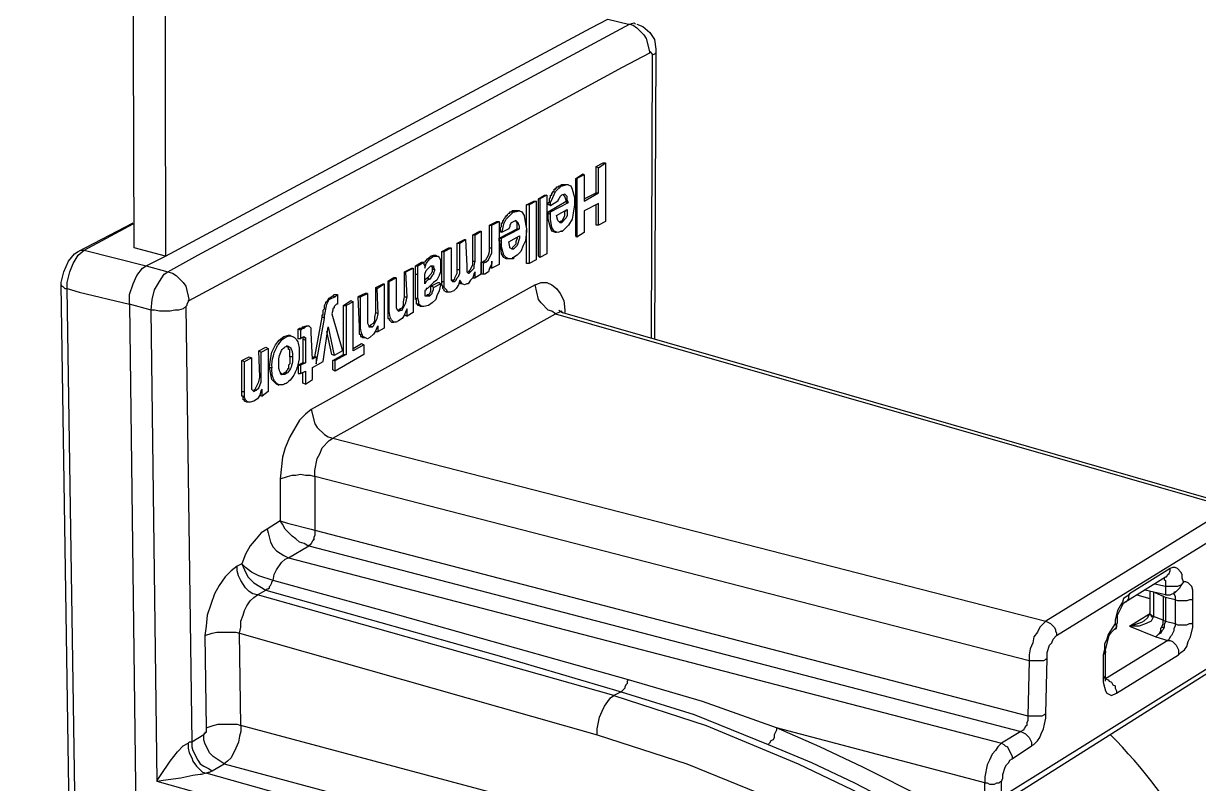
# Model space of a CAD drawing. Header units: feet. Extents: x -12372 to 90117, y -14865 to 4121.
# Drawn here: x 181.57 to 187.26, y 39.01 to 42.69 of the extents above; entities that cross this region are included whole.
import ezdxf

# ---------------------------------------------------------------- set-up
doc = ezdxf.new("R2010")
doc.units = ezdxf.units.FT
doc.header["$MEASUREMENT"] = 0
doc.layers.add('PDF_0', color=7, linetype='Continuous')

msp = doc.modelspace()

# ---------------------------------------------------------------- linework, layer by layer
at = {"layer": 'PDF_0', "lineweight": 25}
for points in [[(181.7515, 41.4242), (181.7515, 41.4184), (181.7573, 41.4184), (181.7689, 41.4068), (181.7805, 41.4068), (181.7805, 41.4358), (181.7921, 41.488), (181.8095, 41.5285), (181.8327, 41.5691), (181.8617, 41.5923), (182.1632, 41.517), (182.256, 41.5633), (182.1052, 41.6039), (182.0936, 45.0479, 0.257069), (181.9545, 45.2914), (180.1339, 46.4394)], [(182.0402, 45.4311, -0.257069), (182.2502, 45.0479), (182.256, 41.5633), (184.32, 42.6707), (184.4012, 42.7113), (184.4998, 42.6881), (184.5056, 42.6881), (184.5288, 42.6939), (184.5346, 42.6881)]]:
    msp.add_lwpolyline(points, format="xyb", dxfattribs=at)
for points in [[(181.8385, 37.5859), (181.7805, 41.4068), (181.8385, 41.3894), (182.082, 41.3314), (182.082, 41.3778), (182.0994, 41.43), (182.1168, 41.4706), (182.1458, 41.5054), (182.1632, 41.517), (182.2676, 41.488), (182.4125, 41.5691), (182.9749, 41.8706), (183.7518, 42.2823), (184.5056, 42.6881), (184.523, 42.6823), (184.5404, 42.6707), (184.5752, 42.636), (184.5868, 42.6186), (184.6041, 42.549), (184.6041, 42.5548), (184.6157, 42.5432), (184.6157, 42.5374), (184.6099, 41.1691)], [(184.5404, 42.6881), (184.5694, 42.6765), (184.6041, 42.6476), (184.6273, 42.6128), (184.6331, 42.5664), (184.6331, 42.5606), (184.6273, 41.1633)], [(182.3719, 41.3488), (183.9374, 42.1895), (184.4708, 42.4794), (184.6041, 42.549)], [(184.6331, 42.5606), (184.6331, 42.549), (184.6273, 42.5432), (184.6157, 42.5374)], [(184.2853, 41.9576), (184.2853, 41.83), (184.3548, 41.8706), (184.3548, 41.9924), (184.3896, 42.0156), (184.3896, 41.7315), (184.3548, 41.7141), (184.3432, 41.7141), (184.3432, 41.8126)], [(184.2853, 41.8416), (184.3432, 41.8706), (184.3432, 41.9982), (184.378, 42.0156), (184.3896, 42.0156)], [(184.3432, 41.9982), (184.3548, 41.9924)], [(184.3548, 41.7141), (184.3548, 41.8184), (184.2853, 41.7837), (184.2853, 41.6793), (184.2505, 41.6561), (184.2447, 41.6619), (184.2447, 41.9402), (184.2795, 41.9634), (184.2853, 41.9576), (184.2505, 41.9402)], [(184.2447, 41.9402), (184.2505, 41.9402), (184.2505, 41.6561)], [(184.0707, 41.8416), (184.0707, 41.5575), (184.0649, 41.5633), (184.0649, 41.8416), (184.0939, 41.859), (184.1055, 41.859), (184.0707, 41.8416), (184.0649, 41.8416)], [(184.1055, 41.859), (184.1055, 41.5749), (184.0707, 41.5575)], [(184.1229, 41.8069), (184.1171, 41.8126), (184.1113, 41.8126), (184.1113, 41.8242), (184.1171, 41.8242), (184.1171, 41.8416), (184.1229, 41.8474), (184.1229, 41.859), (184.1287, 41.859), (184.1287, 41.8706), (184.1345, 41.8706), (184.1345, 41.8764), (184.1403, 41.8764), (184.1403, 41.888), (184.1461, 41.888), (184.1461, 41.8938), (184.1519, 41.8938), (184.1519, 41.8996), (184.1635, 41.8996), (184.1635, 41.9054), (184.1693, 41.9054)], [(184.1519, 41.6793), (184.1461, 41.6793), (184.1287, 41.6851), (184.1229, 41.7025), (184.1113, 41.7431), (184.1113, 41.7779), (184.1983, 41.83), (184.1983, 41.8358), (184.1925, 41.8532), (184.1867, 41.859), (184.1867, 41.8648)], [(184.1751, 41.9054), (184.1693, 41.9054), (184.1751, 41.9112), (184.1983, 41.9112), (184.2099, 41.9112)], [(184.3432, 41.8706), (184.3548, 41.8706)], [(184.007, 41.7083), (184.007, 41.8126), (184.0417, 41.83), (184.0533, 41.83), (184.0185, 41.8126), (184.007, 41.8126)], [(184.0185, 41.8126), (184.0185, 41.5285), (184.007, 41.5285), (184.007, 41.6909)], [(184.0533, 41.83), (184.0533, 41.5459), (184.0185, 41.5285)], [(184.2099, 41.8242), (184.2041, 41.8242), (184.1983, 41.83)], [(183.9722, 41.7837), (183.9838, 41.7779), (183.9954, 41.7605), (184.0012, 41.7199), (184.007, 41.6967), (184.007, 41.6851), (184.0012, 41.6387), (183.9896, 41.6155), (183.978, 41.5865), (183.9606, 41.5691), (183.9432, 41.5575), (183.9432, 41.5517), (183.92, 41.5517), (183.9084, 41.5517), (183.8968, 41.5575), (183.8852, 41.5749), (183.8794, 41.6155), (183.8736, 41.6387), (183.8736, 41.6503), (183.9606, 41.6967), (183.9606, 41.7257), (183.9548, 41.7315)], [(183.8852, 41.6793), (183.8794, 41.6851), (183.8794, 41.7025), (183.8852, 41.7083), (183.8852, 41.7257), (183.891, 41.7257), (183.891, 41.7373), (183.8968, 41.7373), (183.8968, 41.7431), (183.9026, 41.7489), (183.9026, 41.7547), (183.9084, 41.7547), (183.9084, 41.7605), (183.9142, 41.7605), (183.9142, 41.7663), (183.92, 41.7721), (183.9258, 41.7721), (183.9258, 41.7779), (183.9316, 41.7779)], [(183.92, 41.5517), (183.9084, 41.5575), (183.8968, 41.5691), (183.8852, 41.6097), (183.8852, 41.6503), (183.9722, 41.6967), (183.9722, 41.7083), (183.9664, 41.7257), (183.9548, 41.7373), (183.9316, 41.7257), (183.9258, 41.7141), (183.9258, 41.7083), (183.92, 41.6967), (183.8852, 41.6793), (183.891, 41.6967), (183.8968, 41.7199), (183.9084, 41.7431), (183.9432, 41.7779), (183.949, 41.7779), (183.9722, 41.7837), (183.9664, 41.7837), (183.9374, 41.7837), (183.9316, 41.7779), (183.9432, 41.7779)], [(184.1113, 41.7779), (184.1229, 41.7779)], [(184.1113, 41.7721), (184.1229, 41.7663)], [(184.1809, 41.7315), (184.1693, 41.7315), (184.1809, 41.7373), (184.1925, 41.7605), (184.1925, 41.7837), (184.1983, 41.7837)], [(181.8095, 37.6033), (181.7515, 41.4242), (181.7515, 41.4358), (181.7631, 41.488), (181.7863, 41.5401), (181.8153, 41.5749), (181.8327, 41.5865), (182.0994, 41.7257)], [(181.8327, 41.5865), (181.8443, 41.5923), (181.8617, 41.5923), (182.0994, 41.7199)], [(183.7344, 41.488), (183.7229, 41.488), (183.7344, 41.4996), (183.746, 41.5227), (183.746, 41.6677), (183.7808, 41.6851), (183.7866, 41.6851), (183.7866, 41.4764), (183.7866, 41.5343), (183.7924, 41.5343), (183.7982, 41.5401), (183.8098, 41.5459), (183.8214, 41.5691), (183.8272, 41.5865), (183.8272, 41.7141), (183.862, 41.7315), (183.8736, 41.7315), (183.8736, 41.5227), (183.8388, 41.5054), (183.833, 41.5054), (183.833, 41.5112)], [(183.8388, 41.5054), (183.8388, 41.5401), (183.8388, 41.5285), (183.8272, 41.5054), (183.8214, 41.488), (183.804, 41.4764), (183.7982, 41.4764), (183.7982, 41.5285), (183.804, 41.5343), (183.8098, 41.5343), (183.8214, 41.5459), (183.8388, 41.5807), (183.8388, 41.7141), (183.8736, 41.7315)], [(183.8272, 41.7141), (183.8388, 41.7141)], [(183.9606, 41.6967), (183.9722, 41.6967)], [(183.6939, 41.43), (183.6823, 41.4474), (183.6765, 41.4242), (183.6649, 41.4068), (183.6533, 41.3952), (183.6359, 41.3894), (183.6243, 41.3894), (183.6185, 41.401), (183.6069, 41.4126), (183.6069, 41.5865), (183.6417, 41.6039), (183.6417, 41.4474), (183.6475, 41.4416), (183.6591, 41.4416), (183.6649, 41.4474), (183.6707, 41.459), (183.6765, 41.4648), (183.6823, 41.4822), (183.6823, 41.6271), (183.7113, 41.6445), (183.7171, 41.517), (183.7171, 41.488), (183.7229, 41.4822), (183.7287, 41.4822), (183.7518, 41.5054), (183.7518, 41.517), (183.7576, 41.5401), (183.7576, 41.6677), (183.7866, 41.6851)], [(183.6591, 41.4416), (183.6475, 41.4474), (183.6591, 41.4532), (183.6591, 41.459), (183.6707, 41.4822), (183.6707, 41.6271), (183.7055, 41.6445), (183.7113, 41.6445)], [(183.746, 41.6677), (183.7576, 41.6677)], [(183.8736, 41.6503), (183.8852, 41.6503)], [(183.8736, 41.6387), (183.8852, 41.6387)], [(183.9606, 41.6561), (183.9606, 41.6503), (183.9548, 41.6329), (183.9548, 41.6213), (183.9374, 41.6039), (183.9432, 41.5981)], [(184.1693, 41.6851), (184.1809, 41.6851)], [(183.6301, 41.3894), (183.6185, 41.3894), (183.6069, 41.3952), (183.6069, 41.401), (183.6011, 41.4068), (183.6011, 41.4184), (183.5953, 41.4242), (183.5953, 41.5865), (183.6301, 41.6039), (183.6417, 41.6039)], [(183.5953, 41.5865), (183.6069, 41.5865)], [(183.6707, 41.6271), (183.6823, 41.6271)], [(183.8272, 41.6039), (183.8388, 41.6039)], [(183.5025, 41.3198), (183.4909, 41.3198), (183.4909, 41.3256), (183.4793, 41.3256), (183.4793, 41.3314), (183.4735, 41.3314), (183.4735, 41.3546), (183.4677, 41.3546), (183.4677, 41.517), (183.4967, 41.5343), (183.5083, 41.5343)], [(183.4677, 41.517), (183.4793, 41.517)], [(183.5141, 41.5343), (183.5257, 41.5517), (183.5431, 41.5633)], [(183.5547, 41.5633), (183.5431, 41.5633), (183.5547, 41.5691), (183.5663, 41.5691), (183.5721, 41.5633)], [(183.5431, 41.517), (183.5489, 41.5112), (183.5489, 41.4996)], [(183.746, 41.5401), (183.7576, 41.5401)], [(183.7866, 41.5343), (183.7924, 41.5343), (183.7982, 41.5285)], [(183.7982, 41.5401), (183.8098, 41.5343)], [(183.9374, 41.5575), (183.9432, 41.5575)], [(183.375, 41.459), (183.3634, 41.459), (183.3344, 41.4416), (183.3344, 41.2618), (183.3402, 41.2618), (183.3402, 41.256), (183.3518, 41.2444), (183.3576, 41.2444), (183.3634, 41.2444), (183.3518, 41.256), (183.346, 41.2676), (183.3402, 41.2966), (183.3402, 41.4416), (183.375, 41.459), (183.375, 41.314), (183.3808, 41.3024), (183.3866, 41.2966), (183.3982, 41.3024), (183.404, 41.3024), (183.4214, 41.3372), (183.4272, 41.3662), (183.4214, 41.488), (183.4561, 41.5054), (183.4561, 41.2908), (183.4272, 41.2734), (183.4272, 41.3082), (183.4214, 41.2966), (183.4156, 41.2792), (183.404, 41.2618), (183.3866, 41.2502), (183.375, 41.2444), (183.3634, 41.2444)], [(183.3982, 41.3024), (183.3866, 41.3024), (183.3924, 41.3082), (183.404, 41.314), (183.4098, 41.3256), (183.4098, 41.343), (183.4156, 41.3662), (183.4156, 41.488), (183.4503, 41.5054), (183.4561, 41.5054)], [(183.4156, 41.488), (183.4214, 41.488)], [(183.4677, 41.4764), (183.4793, 41.4764)], [(183.5605, 41.4996), (183.5489, 41.4996), (183.5489, 41.488), (183.5431, 41.4764), (183.5257, 41.459), (183.5141, 41.4474)], [(183.6707, 41.4996), (183.6823, 41.4996)], [(183.7982, 41.4764), (183.7866, 41.4764), (183.7576, 41.459), (183.7576, 41.488), (183.7518, 41.4822), (183.746, 41.459), (183.7344, 41.4474), (183.7229, 41.43), (183.7171, 41.43), (183.7055, 41.4242), (183.6939, 41.43), (183.6881, 41.43), (183.6823, 41.4358)], [(184.1809, 41.2908), (184.1751, 41.2966), (184.1635, 41.2908), (184.1461, 41.285), (184.1287, 41.2966), (184.1113, 41.3024), (184.0765, 41.3372), (184.0649, 41.3546), (184.0475, 41.4242), (182.9633, 40.8212), (182.9343, 40.798), (182.9053, 40.769), (182.859, 40.6878), (182.8358, 40.6357), (182.8242, 40.5893), (182.8126, 40.4849), (182.8126, 40.282), (182.7488, 40.2414), (182.7198, 40.224), (182.6966, 40.195), (182.6676, 40.1602), (182.6444, 40.1196), (182.627, 40.0733), (182.6038, 40.0617), (182.5749, 40.0385), (182.5459, 40.0095), (182.5169, 39.9689), (182.4937, 39.9283), (182.4589, 39.8239), (182.4531, 39.7718), (182.4473, 39.7254), (182.4531, 39.2789), (182.4531, 39.2557), (182.4473, 39.2557), (182.4473, 39.2499), (182.4415, 39.2499), (182.4415, 39.2441), (182.3835, 39.2094), (182.3835, 39.1862), (182.3893, 39.1688), (182.4125, 39.1224), (182.4241, 39.105), (182.4415, 39.0934), (182.4647, 39.0818), (182.4821, 39.0702)], [(183.259, 41.2213), (183.2474, 41.2271), (183.2532, 41.2329), (183.2648, 41.2386), (183.2706, 41.2502), (183.2706, 41.2676), (183.2764, 41.2908), (183.2764, 41.4126), (183.3112, 41.43), (183.317, 41.43)], [(183.2764, 41.4126), (183.2822, 41.4068)], [(183.3344, 41.4416), (183.3402, 41.4416)], [(183.5199, 41.372), (183.5257, 41.3778), (183.5315, 41.3778), (183.5373, 41.3836), (183.5431, 41.3952), (183.5431, 41.4184), (183.5779, 41.4358), (183.5837, 41.4358), (183.5895, 41.43)], [(183.5373, 41.4532), (183.5315, 41.4532), (183.5315, 41.459), (183.5257, 41.459)], [(183.5431, 41.4184), (183.5489, 41.4184), (183.5547, 41.4126)], [(183.5953, 41.4416), (183.6069, 41.4416)], [(183.746, 41.459), (183.7576, 41.459)], [(184.0475, 41.4242), (184.0765, 41.4358), (184.1055, 41.4358), (184.1287, 41.4242), (184.1519, 41.4068), (184.1693, 41.3836), (184.1867, 41.3488), (184.1925, 41.3024), (184.1925, 41.2908)], [(182.9807, 41.0763), (183.0155, 41.2676), (183.0155, 41.2792), (183.0213, 41.2792), (183.0213, 41.3024), (183.0271, 41.3082), (183.0271, 41.3256), (183.0329, 41.3372), (183.0329, 41.343), (183.0387, 41.343), (183.0445, 41.3546), (183.0503, 41.3604), (183.0677, 41.372), (183.0735, 41.3778), (183.0793, 41.3778), (183.0909, 41.3778)], [(182.9865, 41.0763), (182.9865, 41.0415), (183.0271, 41.2618), (183.0271, 41.2734), (183.0387, 41.3314), (183.0503, 41.3546), (183.0619, 41.3604), (183.0793, 41.3662), (183.0909, 41.3778), (183.0909, 41.3314), (183.0851, 41.3314), (183.0735, 41.3198), (183.0735, 41.314), (183.0677, 41.3082), (183.0677, 41.3024), (183.0619, 41.285), (183.1141, 41.1053), (183.0735, 41.0821)], [(183.0677, 41.372), (183.0793, 41.3662)], [(183.0793, 41.0067), (183.0677, 41.0125), (183.0677, 41.0589), (183.1199, 41.0879), (183.1199, 41.3256), (183.1547, 41.3488), (183.1662, 41.343)], [(183.2358, 41.3836), (183.2242, 41.3836), (183.1894, 41.3662), (183.1952, 41.2213), (183.1952, 41.1865), (183.201, 41.1865), (183.201, 41.1749), (183.2068, 41.1749), (183.2126, 41.1691), (183.2184, 41.1691), (183.2242, 41.1691)], [(183.1894, 41.3662), (183.201, 41.3662)], [(183.4156, 41.3662), (183.4272, 41.3662)], [(183.4677, 41.3604), (183.4793, 41.3604)], [(183.5257, 41.3778), (183.5373, 41.372)], [(182.3545, 41.3198), (182.3835, 39.2094), (182.3719, 39.2094), (182.3661, 39.2036), (182.3661, 39.1804), (182.3719, 39.1572), (182.3835, 39.134), (182.3893, 39.1166), (182.4067, 39.0934), (182.4357, 39.0644), (182.4531, 39.0586), (182.4299, 39.0528), (182.4241, 39.0528), (182.3893, 39.047), (182.3313, 39.0354), (182.2444, 39.0238), (182.2154, 39.018), (182.2154, 39.0238), (182.2328, 39.047), (182.2792, 39.1166), (182.3139, 39.163), (182.3429, 39.192), (182.3661, 39.2036)], [(183.1662, 41.1169), (183.2068, 41.1401), (183.2184, 41.1343), (183.1662, 41.1053), (183.1662, 41.343), (183.1315, 41.3256), (183.1315, 41.0879), (183.0793, 41.0589), (183.0677, 41.0589)], [(183.1199, 41.3256), (183.1315, 41.3256)], [(183.2764, 41.2908), (183.288, 41.285)], [(183.3344, 41.2966), (183.3402, 41.2966)], [(184.1635, 41.3024), (184.1809, 41.2908), (187.451, 40.3516), (187.4625, 40.3458), (187.4915, 40.3284), (187.5089, 40.2994), (187.5205, 40.2414), (187.5205, 40.2356), (187.5147, 39.9689), (187.5147, 39.9573), (187.5379, 39.9457), (187.5553, 39.9283), (187.5611, 39.9167), (187.5669, 39.9109), (187.5669, 39.8877)], [(182.9633, 40.8212), (182.9807, 40.7516), (182.9923, 40.7342), (183.0271, 40.6994), (183.0445, 40.6878), (183.0677, 40.682), (184.1461, 41.285), (187.4162, 40.3458), (187.4336, 40.3516), (187.451, 40.3516)], [(183.0155, 41.2676), (183.0213, 41.2676), (183.0271, 41.2618)], [(183.4156, 41.2792), (183.4272, 41.2734)], [(182.8068, 40.9372), (182.7952, 40.943), (182.772, 40.9661), (182.7604, 41.0241), (182.7662, 41.0647), (182.772, 41.0995), (182.7894, 41.1343), (182.8068, 41.1575), (182.83, 41.1749), (182.8532, 41.1807), (182.859, 41.1807), (182.8706, 41.1749)], [(182.9111, 41.1633), (182.8995, 41.1633), (182.8995, 41.2097), (182.9053, 41.2155), (182.9169, 41.2155), (182.9227, 41.2213), (182.9401, 41.2271), (182.9459, 41.2271), (182.9517, 41.2271), (182.9343, 41.2213), (182.9285, 41.2155), (182.9227, 41.2155), (182.9111, 41.2039), (182.9111, 41.1633), (182.9169, 41.1691), (182.9285, 41.1749), (182.9285, 41.1691), (182.9343, 41.1691), (182.9343, 41.0473), (182.9111, 41.0357), (182.9111, 40.9951), (182.9343, 41.0067), (182.9343, 40.943), (182.9227, 40.9487), (182.9227, 41.0009)], [(182.8995, 41.2097), (182.9053, 41.2097), (182.9111, 41.2039)], [(182.9169, 41.2155), (182.9285, 41.2155), (182.9227, 41.2213)], [(182.9343, 40.943), (182.9691, 40.9661), (182.9691, 41.0241), (183.0213, 41.0531), (183.0445, 41.2213), (183.0735, 41.0821), (183.0619, 41.0879), (183.0387, 41.1981)], [(182.9691, 41.0705), (182.9749, 41.0763), (182.9865, 41.0763), (182.9691, 41.0647), (182.9633, 41.1923), (182.9633, 41.2155), (182.9517, 41.2271)], [(183.1952, 41.2213), (183.201, 41.2155)], [(183.2764, 41.1981), (183.288, 41.1981)], [(182.6966, 40.914), (182.685, 40.914), (182.6908, 40.9198), (182.7082, 40.9545), (182.714, 40.9777), (182.7082, 41.1053), (182.743, 41.1227), (182.7546, 41.1169)], [(182.8706, 41.0763), (182.859, 41.0763), (182.859, 41.1111), (182.8532, 41.1111), (182.8532, 41.1227), (182.8474, 41.1227), (182.8474, 41.1285), (182.8416, 41.1285)], [(182.9227, 41.1691), (182.9227, 41.0473), (182.8995, 41.0357), (182.8995, 40.9951), (182.9111, 40.9951)], [(182.9227, 41.1633), (182.9343, 41.1575)], [(183.2184, 41.1343), (183.2184, 41.0879), (183.0793, 41.0067), (183.0793, 41.0589)], [(182.6618, 40.856), (182.6502, 40.856), (182.6386, 40.8618), (182.6386, 40.8676), (182.6328, 40.8676), (182.6328, 40.885), (182.627, 40.885), (182.627, 41.0589), (182.6618, 41.0763), (182.6734, 41.0705)], [(182.7082, 41.1053), (182.7198, 41.0995)], [(182.859, 41.0763), (182.859, 41.0415), (182.8532, 41.0357), (182.8532, 41.0183), (182.8474, 41.0183), (182.8474, 41.0125), (182.8416, 41.0067), (182.8416, 41.0009), (182.8358, 41.0009), (182.83, 40.9951), (182.8184, 40.9893), (182.8126, 40.9951)], [(183.1199, 41.0879), (183.1315, 41.0879)], [(182.627, 41.0589), (182.6386, 41.0531)], [(182.7604, 41.0241), (182.772, 41.0241)], [(182.8995, 41.0357), (182.9111, 41.0357)], [(182.9227, 41.0473), (182.9343, 41.0473)], [(182.714, 40.9777), (182.7198, 40.9777)], [(182.627, 40.9082), (182.6386, 40.9082)], [(182.714, 40.8908), (182.7256, 40.885)], [(182.8126, 40.4849), (182.8474, 40.4965), (182.8706, 40.5023), (182.8879, 40.5023), (182.9111, 40.5081), (182.9343, 40.5023), (182.9575, 40.5023), (182.9807, 40.4965), (182.9807, 40.2356), (186.4363, 39.3369), (186.5059, 39.3369), (186.5175, 39.3427), (186.5233, 39.3485)], [(187.4683, 40.2762), (187.4683, 40.2878), (187.4625, 40.2936), (187.4625, 40.3052), (187.4568, 40.3168), (187.4394, 40.3342), (187.4162, 40.3458), (186.5233, 39.795), (186.5465, 39.7834), (186.5639, 39.766), (186.5697, 39.7544), (186.5697, 39.7486), (186.5755, 39.737), (186.5755, 39.7254)], [(187.7003, 39.8123), (186.3088, 38.9426), (186.3088, 39.018), (186.3145, 39.0354), (186.3145, 39.0528), (186.3261, 39.0876), (186.3319, 39.0992), (186.3435, 39.1108), (186.3493, 39.1224), (186.3609, 39.1282), (186.4537, 39.192), (186.4653, 39.1978), (186.4827, 39.2152), (186.4943, 39.2325), (186.5001, 39.2499), (186.5117, 39.2731), (186.5175, 39.2963), (186.5233, 39.3253), (186.5233, 39.3485), (186.5291, 39.6152), (186.5291, 39.6442), (186.5407, 39.679), (186.5523, 39.6906), (186.5581, 39.708), (186.5755, 39.7254), (187.4683, 40.2762)], [(182.7488, 40.2414), (182.7546, 40.224), (182.7662, 40.1776), (182.7778, 40.1544), (182.7952, 40.137), (182.83, 40.1138), (182.8532, 40.1022), (182.9517, 40.1602), (186.4015, 39.2615), (186.3088, 39.2036), (186.3203, 39.1978), (186.3261, 39.192), (186.3377, 39.1862), (186.3609, 39.1398), (186.3609, 39.1282)], [(182.9807, 40.2356), (182.9807, 40.2124), (182.9749, 40.2008), (182.9749, 40.195), (182.9633, 40.1718), (182.9575, 40.166), (182.9459, 40.1602)], [(182.4473, 39.7254), (182.4821, 39.737), (182.5053, 39.7428), (182.598, 39.7428), (182.6154, 39.737), (182.6212, 39.766), (182.6212, 39.795), (182.6328, 39.8239), (182.6386, 39.8471), (182.6502, 39.8703), (182.6676, 39.8935), (182.685, 39.9109), (182.7024, 39.9225), (182.6792, 39.9283), (182.6618, 39.9399), (182.6444, 39.9573), (182.6212, 39.9921), (182.6096, 40.0153), (182.6038, 40.0385), (182.6038, 40.0617)], [(187.1031, 39.9109), (187.0915, 39.9167), (187.0915, 39.8008), (187.1031, 39.795), (187.1495, 39.7834), (187.1495, 39.7718), (187.1437, 39.7602), (187.1437, 39.7486), (187.1321, 39.7254), (187.1263, 39.7196), (187.1205, 39.708), (187.1147, 39.7022), (187.1263, 39.7022), (187.1379, 39.6964), (187.1553, 39.679), (187.1669, 39.6558), (187.1669, 39.6326), (187.1784, 39.6442), (187.1958, 39.6558), (187.2074, 39.6732), (187.2132, 39.6964), (187.2248, 39.7196), (187.2364, 39.766), (187.2364, 39.9457), (187.2306, 39.9631), (187.2132, 39.9805), (187.2016, 39.9863), (187.19, 39.9863), (187.1842, 40.0037), (187.1842, 40.0211), (187.1784, 40.0327), (187.1611, 40.0501), (187.1495, 40.0559), (187.1379, 40.0559), (187.1263, 40.0501), (186.9291, 39.9283), (186.9175, 39.9167), (186.9001, 39.9051), (186.8943, 39.8877), (186.8828, 39.8703), (186.8712, 39.8471), (186.8596, 39.8008), (186.8596, 39.7834), (186.8248, 39.7312), (186.819, 39.708), (186.8074, 39.6848), (186.8074, 39.6558), (186.8016, 39.6326), (186.8016, 39.4993), (186.8074, 39.4761), (186.8132, 39.4587), (186.819, 39.4471), (186.8422, 39.4355), (186.8654, 39.4471), (187.1669, 39.6326)], [(186.8712, 39.7834), (186.8712, 39.8239), (186.9001, 39.8819), (186.9059, 39.8877), (187.1031, 40.0095), (187.1089, 40.0095), (187.1147, 40.0211), (187.1205, 40.0269), (187.1263, 40.0385), (187.1263, 40.0501)], [(182.743, 39.9457), (182.7488, 39.9515), (182.7546, 39.9515), (182.7604, 39.9573), (182.7604, 39.9631), (182.7662, 39.9689), (182.772, 39.9805), (182.772, 39.9863), (182.7778, 39.9921)], [(187.0973, 40.0037), (187.0973, 39.9979), (187.1031, 39.9921), (187.1031, 39.9631), (187.0509, 39.9747)], [(187.19, 39.9863), (187.1784, 39.9689), (187.1726, 39.9689), (187.1611, 39.9631), (187.1031, 39.9631), (187.1031, 39.9225), (187.1263, 39.9225), (187.1495, 39.9341), (187.1726, 39.9573)], [(184.4998, 39.5109), (184.494, 39.5051), (184.494, 39.4935), (184.4882, 39.4877), (184.4824, 39.4761), (184.4824, 39.4703), (184.465, 39.4529), (184.4302, 39.4355), (182.7024, 39.9225), (182.743, 39.9457), (183.2996, 39.7892), (183.8736, 39.6268), (184.465, 39.4529), (184.8187, 39.3427), (185.1781, 39.1978), (185.3869, 39.1108), (185.5956, 39.0122), (185.7985, 38.9079)], [(186.9291, 39.9283), (186.9233, 39.9167), (186.9233, 39.9051), (186.9175, 39.8935), (186.9117, 39.8877), (186.9059, 39.8877)], [(187.0277, 39.9399), (187.0277, 39.8355), (187.0161, 39.8123), (186.9987, 39.795), (186.9871, 39.7892), (186.9523, 39.7776), (186.9291, 39.7718), (187.0219, 39.8297)], [(186.9639, 39.9225), (187.0277, 39.9051)], [(187.1031, 39.9225), (187.0045, 39.9457)], [(187.0451, 39.9341), (187.0451, 39.8181), (187.0335, 39.8239), (187.0277, 39.8297), (187.0277, 39.8355), (187.0277, 39.8297), (187.0335, 39.8239), (187.0335, 39.8181), (187.0451, 39.8181)], [(187.0509, 39.9341), (187.0915, 39.9167)], [(187.1784, 39.9689), (187.1726, 39.9573), (187.1553, 39.9399), (187.1437, 39.9341), (187.1437, 39.9283), (187.1495, 39.9167), (187.1495, 39.8993), (187.1495, 39.7834), (187.1611, 39.7776), (187.2074, 39.7776), (187.219, 39.7834), (187.2306, 39.7834), (187.2364, 39.7892)], [(187.2364, 39.9051), (187.2306, 39.8993), (187.219, 39.8993), (187.2074, 39.8935), (187.1611, 39.8935), (187.1495, 39.8993), (187.1031, 39.9109), (187.1031, 39.795), (187.0973, 39.7776), (187.0973, 39.766), (187.0915, 39.7544), (187.0857, 39.7486), (187.0799, 39.737), (187.0683, 39.7312), (187.0567, 39.7196), (187.0741, 39.737), (187.0799, 39.7486), (187.0799, 39.7602), (187.0857, 39.766), (187.0915, 39.7834), (187.0915, 39.8008), (187.0451, 39.8181), (187.0335, 39.795), (187.0103, 39.7834), (186.9755, 39.7718), (186.9291, 39.7718), (187.0567, 39.7196), (187.1147, 39.7022), (186.8132, 39.5166), (186.8248, 39.5109), (186.8306, 39.5051), (186.8422, 39.4993), (186.848, 39.4877), (186.8596, 39.4819), (186.8596, 39.4703), (186.8654, 39.4587), (186.8654, 39.4471)], [(186.2914, 38.9021), (187.6771, 39.7776)], [(186.8016, 39.5166), (186.8132, 39.5282), (186.8132, 39.65), (186.8132, 39.6558), (186.8306, 39.7254), (186.8422, 39.7428), (186.8538, 39.7544), (186.8654, 39.7602), (186.8654, 39.7718), (186.8654, 39.7834), (186.8654, 39.766), (186.8654, 39.7718), (186.8596, 39.7834)], [(186.8654, 39.766), (186.8538, 39.7544)], [(187.0857, 39.766), (187.0973, 39.766)], [(186.8132, 39.65), (186.8132, 39.6442), (186.8016, 39.6326)], [(186.5291, 39.6152), (186.5233, 39.6094), (186.5117, 39.6036), (186.4421, 39.6036), (186.4363, 39.3369), (186.4363, 39.3137), (186.4305, 39.3021), (186.4305, 39.2905), (186.4247, 39.2847), (186.4189, 39.2731), (186.4131, 39.2673), (186.4015, 39.2615), (186.4247, 39.2499), (186.4421, 39.2325), (186.4537, 39.2094), (186.4537, 39.192)], [(186.8132, 39.5051), (186.8132, 39.534)], [(184.349, 39.2441), (184.349, 39.2731), (184.3606, 39.3311), (184.3722, 39.3601), (184.3838, 39.3833), (184.4012, 39.4065), (184.4128, 39.4239), (184.4302, 39.4355), (184.8767, 39.2905), (185.3231, 39.105), (185.7695, 38.8905), (185.7521, 38.8789), (185.7348, 38.8615), (185.7174, 38.8383), (185.7058, 38.8151), (185.6884, 38.7919), (185.6768, 38.7629), (185.6652, 38.7397), (185.6594, 38.7107)], [(182.4531, 39.2789), (182.4879, 39.2905), (182.5111, 39.2963), (182.6038, 39.2963), (182.6212, 39.2905), (182.6212, 39.2615), (182.6154, 39.2383), (182.6096, 39.2094), (182.598, 39.1804), (182.5749, 39.134), (182.5575, 39.1166), (182.5401, 39.105), (182.4879, 39.1398), (182.4705, 39.1572), (182.4473, 39.2036), (182.4415, 39.221), (182.4415, 39.2441)], [(186.245, 38.8905), (186.2392, 38.8963), (186.2334, 38.8963), (186.2334, 38.9021), (186.2276, 38.9137), (186.2276, 38.9311), (186.0942, 38.96), (186.0768, 38.9021), (185.9899, 38.9253), (185.9377, 38.9369), (185.6362, 39.0876), (185.4275, 39.1862), (185.2187, 39.2789), (185.2187, 39.2673), (185.2071, 39.2441), (185.2071, 39.2325), (185.2013, 39.221), (185.1897, 39.2152), (185.1839, 39.2036), (185.1781, 39.1978)], [(186.2914, 38.9021), (186.2972, 38.9021), (186.303, 38.9137), (186.3088, 38.9195), (186.3088, 38.9426), (186.303, 38.9369), (186.2914, 38.9311), (186.2276, 38.9311), (186.2276, 39.0122), (186.2392, 39.0122), (186.2508, 39.0064), (186.274, 39.0064), (186.2856, 39.0122), (186.2972, 39.0122), (186.303, 39.018), (186.3088, 39.018)]]:
    msp.add_lwpolyline(points, dxfattribs=at)
for points in [[(184.1751, 41.859), (184.1693, 41.8532), (184.1635, 41.8416), (184.1577, 41.8358), (184.1577, 41.83), (184.1229, 41.8069), (184.1229, 41.8242), (184.1345, 41.8474), (184.1461, 41.8764), (184.1751, 41.9054), (184.1809, 41.9054), (184.2041, 41.9112), (184.2215, 41.9054), (184.2273, 41.888), (184.2389, 41.8474), (184.2389, 41.8126), (184.2331, 41.7721), (184.2273, 41.7431), (184.2099, 41.7141), (184.1809, 41.6851), (184.1751, 41.6851), (184.1577, 41.6793), (184.1403, 41.6851), (184.1287, 41.7025), (184.1229, 41.7431), (184.1229, 41.7779), (184.2099, 41.8242), (184.2041, 41.8358), (184.2041, 41.8532), (184.1925, 41.8648)], [(184.1519, 41.7605), (184.2041, 41.7895), (184.2041, 41.7605), (184.1983, 41.7489), (184.1751, 41.7257), (184.1693, 41.7257), (184.1577, 41.7373)], [(183.92, 41.6329), (183.9722, 41.6619), (183.9722, 41.6503), (183.9606, 41.6155), (183.9432, 41.5981), (183.9374, 41.5981), (183.9258, 41.6039), (183.9258, 41.6097)], [(183.5315, 41.3256), (183.5083, 41.3198), (183.4967, 41.3198), (183.4851, 41.3314), (183.4851, 41.343), (183.4793, 41.3604), (183.4793, 41.517), (183.5083, 41.5343), (183.5083, 41.5227), (183.5141, 41.517), (183.5141, 41.5054), (183.5199, 41.5285), (183.5373, 41.5517), (183.5547, 41.5633), (183.5779, 41.5633), (183.5837, 41.5575), (183.5895, 41.5459), (183.5895, 41.488), (183.5837, 41.4706), (183.5721, 41.4474), (183.5547, 41.4358), (183.5257, 41.4068), (183.5199, 41.4068), (183.5199, 41.401), (183.5141, 41.3952), (183.5141, 41.372), (183.5373, 41.372), (183.5489, 41.3836), (183.5489, 41.3894), (183.5547, 41.401), (183.5547, 41.4126), (183.5895, 41.43), (183.5895, 41.4242), (183.5837, 41.3952), (183.5721, 41.372), (183.5663, 41.3546), (183.5489, 41.3372)], [(183.5141, 41.43), (183.5141, 41.4764), (183.5199, 41.4938), (183.5431, 41.517), (183.5547, 41.517), (183.5547, 41.5112), (183.5605, 41.4996), (183.5605, 41.4938), (183.5547, 41.4822), (183.5547, 41.4764), (183.5489, 41.4706), (183.5373, 41.4532), (183.5257, 41.4474), (183.5199, 41.4416)], [(182.2908, 41.4822), (182.3081, 41.4706), (182.3429, 41.4358), (182.3545, 41.4184), (182.3719, 41.3488), (182.3661, 41.3488), (182.3661, 41.343), (182.3603, 41.3314), (182.3603, 41.3256), (182.3429, 41.3082), (182.3197, 41.3024), (182.3023, 41.3024), (182.2792, 41.2966), (182.227, 41.2966), (182.2038, 41.3024), (182.1864, 41.3024), (182.1922, 41.3546), (182.2038, 41.401), (182.227, 41.4416), (182.2502, 41.4764), (182.2676, 41.488)], [(183.2474, 41.1691), (183.2358, 41.1633), (183.2126, 41.1749), (183.2068, 41.1923), (183.201, 41.2155), (183.201, 41.3662), (183.2358, 41.3836), (183.2358, 41.2386), (183.2416, 41.2271), (183.2416, 41.2213), (183.259, 41.2213), (183.2648, 41.2271), (183.2822, 41.2618), (183.288, 41.285), (183.2822, 41.4068), (183.317, 41.43), (183.317, 41.2155), (183.288, 41.1981), (183.288, 41.2271), (183.2822, 41.2213), (183.2764, 41.2039), (183.2648, 41.1865)], [(184.6215, 38.2701), (185.3347, 38.0961), (185.3463, 38.1367), (182.2154, 39.018), (182.1864, 41.3024), (182.082, 41.3314), (182.1168, 38.4846), (183.433, 38.1367), (183.433, 38.1309), (183.6417, 38.2295), (183.8678, 38.2933), (184.1113, 38.3223), (184.3606, 38.3165)], [(182.685, 40.8618), (182.6676, 40.856), (182.656, 40.856), (182.6444, 40.8676), (182.6386, 40.8792), (182.6386, 41.0531), (182.6734, 41.0705), (182.6734, 40.9198), (182.685, 40.9082), (182.6966, 40.914), (182.7082, 40.9256), (182.714, 40.9372), (182.7198, 40.9545), (182.7198, 41.0995), (182.7546, 41.1169), (182.7546, 40.9082), (182.7256, 40.885), (182.7256, 40.9198), (182.7198, 40.914), (182.714, 40.8908), (182.7024, 40.8734)], [(182.9807, 40.4965), (182.9807, 40.5255), (182.9923, 40.5835), (183.0039, 40.6067), (183.0155, 40.6357), (183.0503, 40.6704), (183.0677, 40.682), (186.5233, 39.795), (186.4943, 39.766), (186.4827, 39.7428), (186.4653, 39.7196), (186.4595, 39.6906), (186.4479, 39.6616), (186.4421, 39.6326), (186.4421, 39.6036)], [(182.9807, 40.2356), (182.9807, 40.2124), (182.9749, 40.2008), (182.9749, 40.1892), (182.9691, 40.1834), (182.9633, 40.1718), (182.9517, 40.1602), (182.9459, 40.1602), (182.9285, 40.1718), (182.9053, 40.1776), (182.8879, 40.195), (182.8706, 40.2066), (182.8358, 40.2414), (182.8242, 40.2646), (182.8126, 40.282), (182.8474, 40.2704), (182.9633, 40.2414)], [(185.2187, 39.2789), (184.8593, 39.4065), (184.4998, 39.5109), (183.9026, 39.679), (183.3286, 39.8413), (182.7778, 39.9921), (182.7836, 40.0211), (182.7952, 40.0443), (182.8184, 40.0791), (182.8358, 40.0964), (182.8532, 40.1022), (186.3088, 39.2036), (186.2914, 39.1862), (186.2798, 39.1688), (186.2624, 39.1514), (186.2508, 39.1224), (186.2392, 39.0992), (186.2276, 39.0412), (186.2276, 39.0122)], [(182.7778, 39.9921), (182.7082, 40.0153), (182.6734, 40.0327), (182.6444, 40.0559), (182.627, 40.0733), (182.6386, 40.0443), (182.656, 40.0095), (182.685, 39.9805), (182.743, 39.9457), (182.7488, 39.9515), (182.7546, 39.9515), (182.7604, 39.9573), (182.7604, 39.9631), (182.7662, 39.9689), (182.772, 39.9805), (182.772, 39.9863)], [(185.8043, 38.4382), (182.6212, 39.2905), (182.6154, 39.737), (184.349, 39.2441), (184.7839, 39.105), (185.2245, 38.9253), (185.6594, 38.7107), (185.7174, 38.6817), (185.8449, 38.6354), (185.8681, 38.6296)], [(185.3985, 38.2295), (182.4531, 39.0586), (182.4647, 39.0644), (182.4705, 39.0644), (182.4821, 39.0702), (182.5401, 39.105), (185.6478, 38.2701)]]:
    msp.add_lwpolyline(points, close=True, dxfattribs=at)
msp.add_circle((183.5112, 41.0908), 9.1637, dxfattribs=at)
msp.add_arc((184.81, 37.2583), 2.8381, 17.1002, 44.4562, dxfattribs=at)
for points, knots in [([(182.8036, 41.1366), (182.8122, 41.1499), (182.8219, 41.1602), (182.8383, 41.1719), (182.8451, 41.1751), (182.8552, 41.1774), (182.8589, 41.1778), (182.8662, 41.1773), (182.8697, 41.1765), (182.873, 41.1752)], [0, 0, 0, 0, 0.1384612, 0.1384612, 0.2325839, 0.2325839, 0.2842006, 0.2842006, 0.3345208, 0.3345208, 0.3345208, 0.3345208]), ([(182.873, 41.1752), (182.8772, 41.1735), (182.8808, 41.171), (182.8883, 41.1641), (182.8917, 41.1593), (182.8984, 41.1466), (182.9013, 41.1375), (182.9048, 41.1167), (182.9052, 41.1059), (182.9047, 41.0953)], [0, 0, 0, 0, 0.0388533, 0.0388533, 0.0892054, 0.0892054, 0.163809, 0.163809, 0.2388192, 0.2388192, 0.2388192, 0.2388192]), ([(182.7727, 41.0221), (182.7716, 41.041), (182.774, 41.0615), (182.7845, 41.1007), (182.7927, 41.12), (182.8036, 41.1366)], [0, 0, 0, 0, 0.1658054, 0.1658054, 0.3268556, 0.3268556, 0.3268556, 0.3268556]), ([(182.8195, 41.1062), (182.8235, 41.1128), (182.8279, 41.118), (182.8356, 41.1241), (182.8387, 41.1258), (182.8443, 41.1275), (182.8467, 41.1278), (182.8504, 41.1274), (182.8516, 41.1271), (182.8539, 41.1264), (182.8551, 41.1258), (182.8561, 41.1252)], [0, 0, 0, 0, 0.0673794, 0.0673794, 0.1133948, 0.1133948, 0.1483001, 0.1483001, 0.1652585, 0.1652585, 0.1827544, 0.1827544, 0.1827544, 0.1827544]), ([(182.8561, 41.1252), (182.8584, 41.1239), (182.8603, 41.1222), (182.8644, 41.1173), (182.8663, 41.1137), (182.8697, 41.1052), (182.8709, 41.0998), (182.8723, 41.0882), (182.8724, 41.0818), (182.8719, 41.0755)], [0, 0, 0, 0, 0.0224941, 0.0224941, 0.0561267, 0.0561267, 0.1026889, 0.1026889, 0.1570588, 0.1570588, 0.1570588, 0.1570588]), ([(182.8057, 41.0411), (182.8045, 41.0517), (182.8052, 41.0634), (182.81, 41.0861), (182.814, 41.097), (182.8195, 41.1062)], [0, 0, 0, 0, 0.0937225, 0.0937225, 0.1879062, 0.1879062, 0.1879062, 0.1879062]), ([(182.8716, 41.0768), (182.8729, 41.0662), (182.8722, 41.0546), (182.8674, 41.0319), (182.8633, 41.0209), (182.8578, 41.0117)], [0, 0, 0, 0, 0.0934111, 0.0934111, 0.1878301, 0.1878301, 0.1878301, 0.1878301]), ([(182.9047, 41.0959), (182.9058, 41.077), (182.9034, 41.0565), (182.8929, 41.0173), (182.8847, 40.998), (182.8738, 40.9813)], [0, 0, 0, 0, 0.1657191, 0.1657191, 0.3267478, 0.3267478, 0.3267478, 0.3267478]), ([(182.8042, 40.9427), (182.8001, 40.9443), (182.7964, 40.9468), (182.789, 40.9537), (182.7856, 40.9585), (182.7789, 40.9711), (182.776, 40.9802), (182.7725, 41.001), (182.7721, 41.0119), (182.7726, 41.0225)], [0, 0, 0, 0, 0.0388185, 0.0388185, 0.0890379, 0.0890379, 0.1633587, 0.1633587, 0.2387734, 0.2387734, 0.2387734, 0.2387734]), ([(182.8212, 40.9926), (182.8189, 40.9939), (182.817, 40.9956), (182.8129, 41.0005), (182.811, 41.004), (182.8076, 41.0126), (182.8064, 41.018), (182.805, 41.0296), (182.8049, 41.036), (182.8054, 41.0423)], [0, 0, 0, 0, 0.0224599, 0.0224599, 0.0560015, 0.0560015, 0.1026312, 0.1026312, 0.15711, 0.15711, 0.15711, 0.15711]), ([(182.8578, 41.0117), (182.8539, 41.0051), (182.8494, 40.9999), (182.8417, 40.9938), (182.8386, 40.992), (182.833, 40.9904), (182.8306, 40.9901), (182.8269, 40.9904), (182.8257, 40.9907), (182.8234, 40.9915), (182.8222, 40.992), (182.8212, 40.9926)], [0, 0, 0, 0, 0.0675497, 0.0675497, 0.1136547, 0.1136547, 0.1485639, 0.1485639, 0.165519, 0.165519, 0.1830066, 0.1830066, 0.1830066, 0.1830066]), ([(182.8738, 40.9813), (182.8651, 40.9681), (182.8554, 40.9577), (182.8389, 40.946), (182.8322, 40.9428), (182.822, 40.9404), (182.8183, 40.9401), (182.811, 40.9405), (182.8076, 40.9413), (182.8042, 40.9427)], [0, 0, 0, 0, 0.1388567, 0.1388567, 0.2331898, 0.2331898, 0.2847211, 0.2847211, 0.3349438, 0.3349438, 0.3349438, 0.3349438])]:
    msp.add_open_spline(points, degree=3, knots=knots, dxfattribs=at)

doc.saveas('drawing.dxf')
